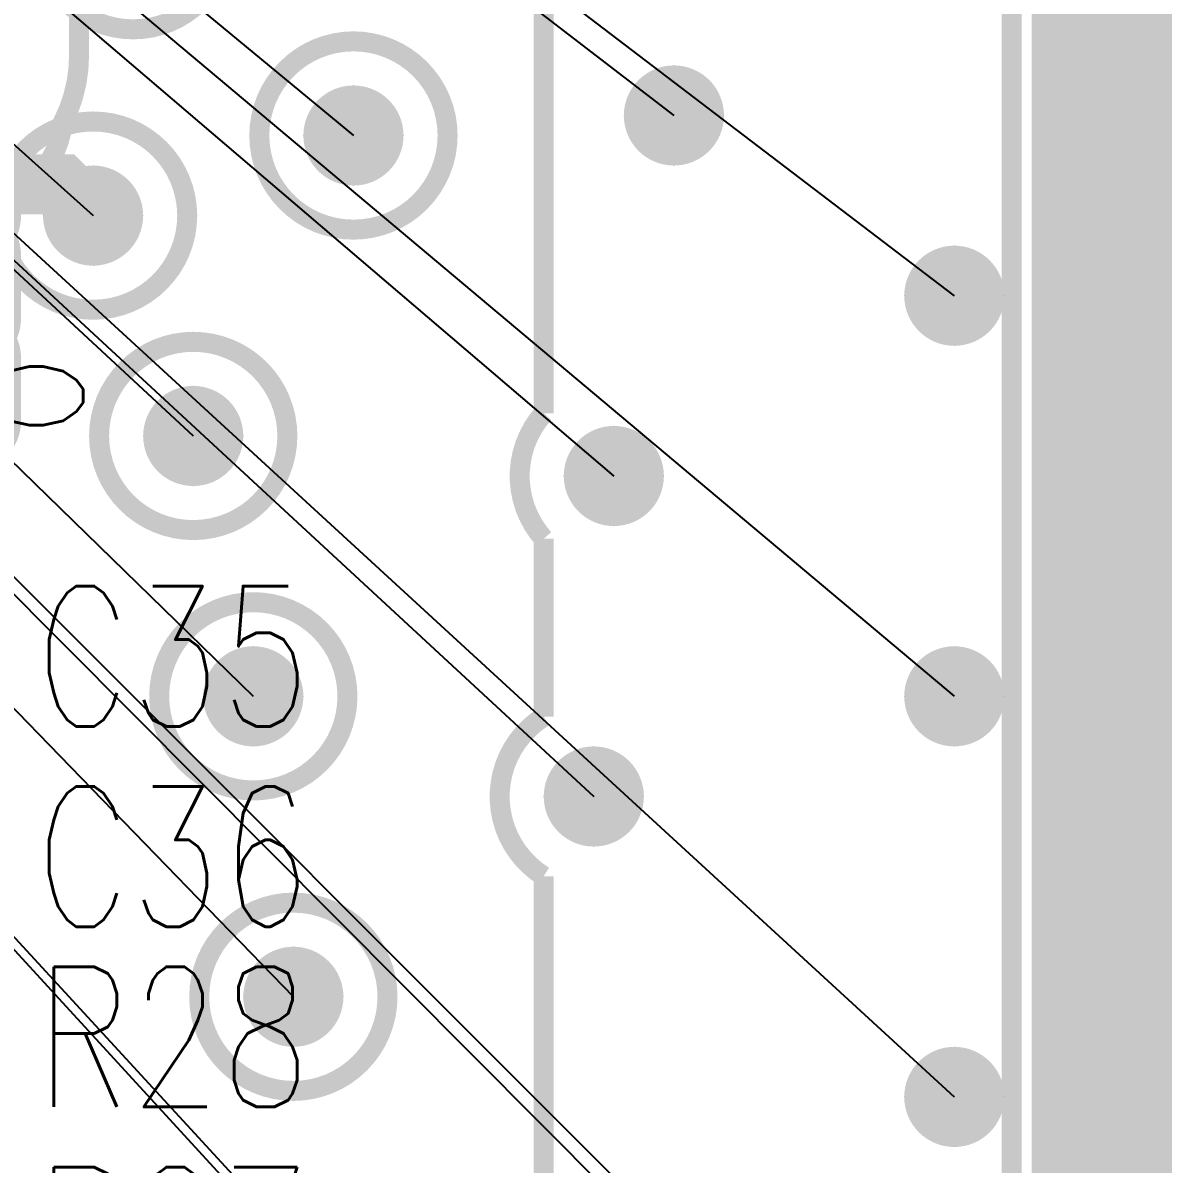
# Model space of a CAD drawing. Extents: x -1.33 to 3.2, y -3.63 to 2.02.
# Drawn here: x 1.3275 to 1.6144, y 0.4632 to 0.7481 of the extents above; entities that cross this region are included whole.
import ezdxf
from ezdxf.enums import TextEntityAlignment as Align

# ---------------------------------------------------------------- set-up
doc = ezdxf.new("R2010")
doc.units = 0
doc.linetypes.add('SIG_0', pattern=[2, 1, 1])
doc.linetypes.add('SIG_52', pattern=[2, 1, 1])
for name, color, linetype in [('2D_LINE_125', 3, 'CONTINUOUS'), ('2D_LINE_126', 6, 'CONTINUOUS'), ('ATTRIBUTE_123', 255, 'CONTINUOUS'), ('BOARD_OUTLINE_00', 254, 'CONTINUOUS'), ('DRIL_PLTE_THRU_01', 16, 'CONTINUOUS'), ('DRIL_PLTE_THRU_02', 106, 'CONTINUOUS'), ('DRIL_PLTE_THRU_03', 255, 'CONTINUOUS'), ('DRIL_PLTE_THRU_04', 176, 'CONTINUOUS'), ('DRIL_SYMBOL', 254, 'CONTINUOUS'), ('LINK_00', 254, 'CONTINUOUS'), ('PADS_BOT', 5, 'CONTINUOUS'), ('PADS_INNER', 1, 'CONTINUOUS'), ('PADS_TOP', 1, 'CONTINUOUS'), ('PART_NAME_123', 255, 'CONTINUOUS'), ('PART_TOP_2DLINE_123', 255, 'CONTINUOUS'), ('POUR_OUTLINE_01', 1, 'CONTINUOUS'), ('POUR_OUTLINE_02', 112, 'CONTINUOUS'), ('POUR_OUTLINE_03', 222, 'CONTINUOUS'), ('POUR_OUTLINE_04', 5, 'CONTINUOUS'), ('POUR_VIATHERM_01', 1, 'CONTINUOUS'), ('POUR_VIATHERM_02', 112, 'CONTINUOUS'), ('POUR_VIATHERM_04', 5, 'CONTINUOUS'), ('POUR_VOID_01', 1, 'CONTINUOUS'), ('POUR_VOID_03', 222, 'CONTINUOUS'), ('TRACE_01', 1, 'CONTINUOUS'), ('VIAPTS', 34, 'CONTINUOUS')]:
    doc.layers.add(name, color=color, linetype=linetype)
doc.styles.add('W0$005', font='simplex', dxfattribs={"width": 0.75})

# ---------------------------------------------------------------- blocks, each defined once
blk = doc.blocks.new('BOARD_1')
at = {"layer": 'BOARD_OUTLINE_00', "const_width": 0.01}
blk.add_lwpolyline([(-0.04, 0), (2.56, 0), (2.56, 0.1), (2.65685, 0.19685), (2.65685, 1.45669), (2.56, 1.55354), (2.56, 2.1), (-0.04, 2.1)], close=True, dxfattribs=at)
blk = doc.blocks.new('DRAWING_9')
at = {"layer": '2D_LINE_125', "const_width": 0.035}
blk.add_lwpolyline([(-0.04, 0), (2.56, 0), (2.56, 0.1), (2.65685, 0.19685), (2.65685, 1.45669), (2.56, 1.55354), (2.56, 2.1), (-0.04, 2.1)], close=True, dxfattribs=at)
blk = doc.blocks.new('DRAWING_10')
at = {"layer": '2D_LINE_126', "const_width": 0.035}
blk.add_lwpolyline([(-0.04, 0), (2.56, 0), (2.56, 0.1), (2.65685, 0.19685), (2.65685, 1.45669), (2.56, 1.55354), (2.56, 2.1), (-0.04, 2.1)], close=True, dxfattribs=at)
blk = doc.blocks.new('POUR_VOID_682')
at = {"layer": 'POUR_VOID_01', "const_width": 0.005}
blk.add_lwpolyline([(-15.67249, -17.01438, -2.97111), (-15.59751, -17.01438, 0.234531), (-15.5985, -17.01637), (-15.5985, -17.16, -0.117276), (-15.60241, -17.17643, 0.087322), (-15.60266, -17.17726, -0.242484), (-15.6142, -17.19434, 0.274107), (-15.6155, -17.19653), (-15.6155, -17.2002, -0.103242), (-15.61629, -17.204, 0.208707), (-15.61629, -17.206, -0.103242), (-15.6155, -17.2098), (-15.6155, -17.2258, -0.103242), (-15.61629, -17.2296, 0.208707), (-15.61629, -17.2316, -0.103242), (-15.6155, -17.2354), (-15.6155, -17.2514, -0.414214), (-15.625, -17.2609), (-15.6255, -17.2609, 0.414214), (-15.628, -17.2634), (-15.628, -17.29009, 0.29325), (-15.62654, -17.29236, -0.29325), (-15.621, -17.301), (-15.621, -17.329, -0.280709), (-15.62615, -17.33744, 0.28071), (-15.6275, -17.33967), (-15.6275, -17.34033, 0.28071), (-15.62615, -17.34256, -0.280709), (-15.621, -17.351), (-15.621, -17.379, -0.199359), (-15.62379, -17.38573, 0.415223), (-15.62379, -17.38927, -0.199359), (-15.621, -17.396), (-15.621, -17.424, -0.199359), (-15.62379, -17.43073, 0.415223), (-15.62379, -17.43427, -0.199359), (-15.621, -17.441), (-15.621, -17.469, -0.414214), (-15.6305, -17.4785), (-15.6585, -17.4785, -0.331681), (-15.6676, -17.47171, 0.745359), (-15.6724, -17.47171, -0.331681), (-15.6815, -17.4785), (-15.7095, -17.4785, -0.221272), (-15.71677, -17.47512, 0.351301), (-15.71984, -17.47451, -1.648533), (-15.71984, -17.43549, 0.351301), (-15.71677, -17.43488, -0.021846), (-15.71621, -17.43427, 0.415223), (-15.71621, -17.43073, -0.199359), (-15.719, -17.424), (-15.719, -17.396, -0.199359), (-15.71621, -17.38927, 0.415223), (-15.71621, -17.38573, -0.199359), (-15.719, -17.379), (-15.719, -17.351, -0.298309), (-15.7133, -17.34229, 0.654899), (-15.7133, -17.33771, -0.298309), (-15.719, -17.329), (-15.719, -17.301, -0.414214), (-15.7095, -17.2915), (-15.6815, -17.2915, -0.331681), (-15.6724, -17.29829, 0.745359), (-15.6676, -17.29829, -0.191657), (-15.66325, -17.29277, 0.267945), (-15.662, -17.29061), (-15.662, -17.2634, 0.414214), (-15.6645, -17.2609), (-15.665, -17.2609, -0.414214), (-15.6745, -17.2514), (-15.6745, -17.23577, 0.589317), (-15.67833, -17.23365, -1.529916), (-15.6842, -17.19378, 0.749377), (-15.68169, -17.18969, -0.185853), (-15.6875, -17.1746), (-15.6875, -17.1586, -0.310027), (-15.6731, -17.13761, 0.310029), (-15.6715, -17.13528), (-15.6715, -17.01637, 0.234531)], format="xyb", close=True, dxfattribs=at)
blk = doc.blocks.new('POUR_OUTLINE_677')
at = {"layer": 'POUR_OUTLINE_01', "const_width": 0.005}
blk.add_lwpolyline([(-15.36565, -16.56621), (-15.36565, -16.55366, 0.198912), (-15.36638, -16.55189), (-15.45591, -16.46237, -0.198912), (-15.4625, -16.44646), (-15.4625, -15.925, 0.414214), (-15.465, -15.9225), (-18.015, -15.9225, 0.414214), (-18.0175, -15.925), (-18.0175, -17.975, 0.414214), (-18.015, -17.9775), (-15.465, -17.9775, 0.414214), (-15.4625, -17.975), (-15.4625, -17.9, -0.198912), (-15.45591, -17.88409), (-15.36638, -17.79456, 0.198912), (-15.36565, -17.79279), (-15.36565, -17.78025, 0.661266), (-15.36988, -17.77845, -2.350215), (-15.36988, -17.67037, 0.661266), (-15.36565, -17.66857), (-15.36565, -16.67789, 0.661266), (-15.36988, -16.67609, -2.350215), (-15.36988, -16.56801, 0.661266)], format="xyb", close=True, dxfattribs=at)
blk.add_blockref('POUR_VOID_682', (0, 0))
blk = doc.blocks.new('POUR_VIATHERM_1165')
at = {"layer": 'POUR_VIATHERM_01'}
for points in [[(-15.38, -17.2075), (-15.38, -17.2075)], [(-15.3925, -17.22), (-15.3925, -17.22)], [(-15.3675, -17.22), (-15.3675, -17.22)], [(-15.38, -17.2325), (-15.38, -17.2325)]]:
    blk.add_lwpolyline(points, dxfattribs=at)
blk = doc.blocks.new('POUR_VIATHERM_1168')
at = {"layer": 'POUR_VIATHERM_01'}
for points in [[(-15.38, -17.3075), (-15.38, -17.3075)], [(-15.3925, -17.32), (-15.3925, -17.32)], [(-15.3675, -17.32), (-15.3675, -17.32)], [(-15.38, -17.3325), (-15.38, -17.3325)]]:
    blk.add_lwpolyline(points, dxfattribs=at)
blk = doc.blocks.new('POUR_VIATHERM_1170')
at = {"layer": 'POUR_VIATHERM_01'}
for points in [[(-15.38, -17.4075), (-15.38, -17.4075)], [(-15.3925, -17.42), (-15.3925, -17.42)], [(-15.3675, -17.42), (-15.3675, -17.42)], [(-15.38, -17.4325), (-15.38, -17.4325)]]:
    blk.add_lwpolyline(points, dxfattribs=at)
blk = doc.blocks.new('POUR_VIATHERM_1173')
at = {"layer": 'POUR_VIATHERM_01'}
for points in [[(-15.45, -17.1625), (-15.45, -17.1625)], [(-15.4625, -17.175), (-15.4625, -17.175)], [(-15.4375, -17.175), (-15.4375, -17.175)], [(-15.45, -17.1875), (-15.45, -17.1875)]]:
    blk.add_lwpolyline(points, dxfattribs=at)
blk = doc.blocks.new('POUR_VIATHERM_1174')
at = {"layer": 'POUR_VIATHERM_01'}
for points in [[(-15.53, -17.1675), (-15.53, -17.1675)], [(-15.5425, -17.18), (-15.5425, -17.18)], [(-15.5175, -17.18), (-15.5175, -17.18)], [(-15.53, -17.1925), (-15.53, -17.1925)]]:
    blk.add_lwpolyline(points, dxfattribs=at)
blk = doc.blocks.new('POUR_VIATHERM_1175')
at = {"layer": 'POUR_VIATHERM_01'}
for points in [[(-15.57, -17.2425), (-15.57, -17.2425)], [(-15.5825, -17.255), (-15.5825, -17.255)], [(-15.5575, -17.255), (-15.5575, -17.255)], [(-15.57, -17.2675), (-15.57, -17.2675)]]:
    blk.add_lwpolyline(points, dxfattribs=at)
blk = doc.blocks.new('POUR_VIATHERM_1176')
at = {"layer": 'POUR_VIATHERM_01'}
for points in [[(-15.555, -17.3075), (-15.555, -17.3075)], [(-15.5675, -17.32), (-15.5675, -17.32)], [(-15.5425, -17.32), (-15.5425, -17.32)], [(-15.555, -17.3325), (-15.555, -17.3325)]]:
    blk.add_lwpolyline(points, dxfattribs=at)
blk = doc.blocks.new('POUR_VIATHERM_1177')
at = {"layer": 'POUR_VIATHERM_01'}
for points in [[(-15.545, -17.3825), (-15.545, -17.3825)], [(-15.5575, -17.395), (-15.5575, -17.395)], [(-15.5325, -17.395), (-15.5325, -17.395)], [(-15.545, -17.4075), (-15.545, -17.4075)]]:
    blk.add_lwpolyline(points, dxfattribs=at)
blk = doc.blocks.new('POUR_VIATHERM_1178')
at = {"layer": 'POUR_VIATHERM_01'}
for points in [[(-15.465, -17.2525), (-15.465, -17.2525)], [(-15.4775, -17.265), (-15.4775, -17.265)], [(-15.4525, -17.265), (-15.4525, -17.265)], [(-15.465, -17.2775), (-15.465, -17.2775)]]:
    blk.add_lwpolyline(points, dxfattribs=at)
blk = doc.blocks.new('POUR_VIATHERM_1179')
at = {"layer": 'POUR_VIATHERM_01'}
for points in [[(-15.47, -17.3325), (-15.47, -17.3325)], [(-15.4825, -17.345), (-15.4825, -17.345)], [(-15.4575, -17.345), (-15.4575, -17.345)], [(-15.47, -17.3575), (-15.47, -17.3575)]]:
    blk.add_lwpolyline(points, dxfattribs=at)
blk = doc.blocks.new('POUR_VIATHERM_1248')
at = {"layer": 'POUR_VIATHERM_01'}
for points in [[(-15.595, -17.1875), (-15.595, -17.1875)], [(-15.6075, -17.2), (-15.6075, -17.2)], [(-15.5825, -17.2), (-15.5825, -17.2)], [(-15.595, -17.2125), (-15.595, -17.2125)]]:
    blk.add_lwpolyline(points, dxfattribs=at)
blk = doc.blocks.new('POUR_HEADER_0')
for name in ['POUR_OUTLINE_677', 'POUR_VIATHERM_1173', 'POUR_VIATHERM_1174', 'POUR_VIATHERM_1248', 'POUR_VIATHERM_1165', 'POUR_VIATHERM_1175', 'POUR_VIATHERM_1178', 'POUR_VIATHERM_1176', 'POUR_VIATHERM_1168', 'POUR_VIATHERM_1179', 'POUR_VIATHERM_1177', 'POUR_VIATHERM_1170']:
    blk.add_blockref(name, (18, 18))
blk = doc.blocks.new('POUR_OUTLINE_4')
at = {"layer": 'POUR_OUTLINE_04', "const_width": 0.005}
blk.add_lwpolyline([(-15.36565, -16.56621), (-15.36565, -16.55366, 0.198912), (-15.36638, -16.55189), (-15.45591, -16.46237, -0.198912), (-15.4625, -16.44646), (-15.4625, -15.925, 0.414214), (-15.465, -15.9225), (-18.015, -15.9225, 0.414214), (-18.0175, -15.925), (-18.0175, -17.975, 0.414214), (-18.015, -17.9775), (-15.465, -17.9775, 0.414214), (-15.4625, -17.975), (-15.4625, -17.9, -0.198912), (-15.45591, -17.88409), (-15.36638, -17.79456, 0.198912), (-15.36565, -17.79279), (-15.36565, -17.78025, 0.661266), (-15.36988, -17.77845, -2.350215), (-15.36988, -17.67037, 0.661266), (-15.36565, -17.66857), (-15.36565, -16.67789, 0.661266), (-15.36988, -16.67609, -2.350215), (-15.36988, -16.56801, 0.661266)], format="xyb", close=True, dxfattribs=at)
blk = doc.blocks.new('POUR_VIATHERM_453')
at = {"layer": 'POUR_VIATHERM_04'}
for points in [[(-15.38, -17.2075), (-15.38, -17.2075)], [(-15.3925, -17.22), (-15.3925, -17.22)], [(-15.3675, -17.22), (-15.3675, -17.22)], [(-15.38, -17.2325), (-15.38, -17.2325)]]:
    blk.add_lwpolyline(points, dxfattribs=at)
blk = doc.blocks.new('POUR_VIATHERM_456')
at = {"layer": 'POUR_VIATHERM_04'}
for points in [[(-15.38, -17.3075), (-15.38, -17.3075)], [(-15.3925, -17.32), (-15.3925, -17.32)], [(-15.3675, -17.32), (-15.3675, -17.32)], [(-15.38, -17.3325), (-15.38, -17.3325)]]:
    blk.add_lwpolyline(points, dxfattribs=at)
blk = doc.blocks.new('POUR_VIATHERM_458')
at = {"layer": 'POUR_VIATHERM_04'}
for points in [[(-15.38, -17.4075), (-15.38, -17.4075)], [(-15.3925, -17.42), (-15.3925, -17.42)], [(-15.3675, -17.42), (-15.3675, -17.42)], [(-15.38, -17.4325), (-15.38, -17.4325)]]:
    blk.add_lwpolyline(points, dxfattribs=at)
blk = doc.blocks.new('POUR_VIATHERM_461')
at = {"layer": 'POUR_VIATHERM_04'}
for points in [[(-15.45, -17.1625), (-15.45, -17.1625)], [(-15.4625, -17.175), (-15.4625, -17.175)], [(-15.4375, -17.175), (-15.4375, -17.175)], [(-15.45, -17.1875), (-15.45, -17.1875)]]:
    blk.add_lwpolyline(points, dxfattribs=at)
blk = doc.blocks.new('POUR_VIATHERM_462')
at = {"layer": 'POUR_VIATHERM_04'}
for points in [[(-15.53, -17.1675), (-15.53, -17.1675)], [(-15.5425, -17.18), (-15.5425, -17.18)], [(-15.5175, -17.18), (-15.5175, -17.18)], [(-15.53, -17.1925), (-15.53, -17.1925)]]:
    blk.add_lwpolyline(points, dxfattribs=at)
blk = doc.blocks.new('POUR_VIATHERM_463')
at = {"layer": 'POUR_VIATHERM_04'}
for points in [[(-15.57, -17.2425), (-15.57, -17.2425)], [(-15.5825, -17.255), (-15.5825, -17.255)], [(-15.5575, -17.255), (-15.5575, -17.255)], [(-15.57, -17.2675), (-15.57, -17.2675)]]:
    blk.add_lwpolyline(points, dxfattribs=at)
blk = doc.blocks.new('POUR_VIATHERM_464')
at = {"layer": 'POUR_VIATHERM_04'}
for points in [[(-15.555, -17.3075), (-15.555, -17.3075)], [(-15.5675, -17.32), (-15.5675, -17.32)], [(-15.5425, -17.32), (-15.5425, -17.32)], [(-15.555, -17.3325), (-15.555, -17.3325)]]:
    blk.add_lwpolyline(points, dxfattribs=at)
blk = doc.blocks.new('POUR_VIATHERM_465')
at = {"layer": 'POUR_VIATHERM_04'}
for points in [[(-15.545, -17.3825), (-15.545, -17.3825)], [(-15.5575, -17.395), (-15.5575, -17.395)], [(-15.5325, -17.395), (-15.5325, -17.395)], [(-15.545, -17.4075), (-15.545, -17.4075)]]:
    blk.add_lwpolyline(points, dxfattribs=at)
blk = doc.blocks.new('POUR_VIATHERM_466')
at = {"layer": 'POUR_VIATHERM_04'}
for points in [[(-15.465, -17.2525), (-15.465, -17.2525)], [(-15.4775, -17.265), (-15.4775, -17.265)], [(-15.4525, -17.265), (-15.4525, -17.265)], [(-15.465, -17.2775), (-15.465, -17.2775)]]:
    blk.add_lwpolyline(points, dxfattribs=at)
blk = doc.blocks.new('POUR_VIATHERM_467')
at = {"layer": 'POUR_VIATHERM_04'}
for points in [[(-15.47, -17.3325), (-15.47, -17.3325)], [(-15.4825, -17.345), (-15.4825, -17.345)], [(-15.4575, -17.345), (-15.4575, -17.345)], [(-15.47, -17.3575), (-15.47, -17.3575)]]:
    blk.add_lwpolyline(points, dxfattribs=at)
blk = doc.blocks.new('POUR_VIATHERM_535')
at = {"layer": 'POUR_VIATHERM_04'}
for points in [[(-15.595, -17.1875), (-15.595, -17.1875)], [(-15.6075, -17.2), (-15.6075, -17.2)], [(-15.5825, -17.2), (-15.5825, -17.2)], [(-15.595, -17.2125), (-15.595, -17.2125)]]:
    blk.add_lwpolyline(points, dxfattribs=at)
blk = doc.blocks.new('POUR_HEADER_1')
for name in ['POUR_OUTLINE_4', 'POUR_VIATHERM_461', 'POUR_VIATHERM_462', 'POUR_VIATHERM_535', 'POUR_VIATHERM_453', 'POUR_VIATHERM_463', 'POUR_VIATHERM_466', 'POUR_VIATHERM_464', 'POUR_VIATHERM_456', 'POUR_VIATHERM_467', 'POUR_VIATHERM_465', 'POUR_VIATHERM_458']:
    blk.add_blockref(name, (18, 18))
blk = doc.blocks.new('POUR_OUTLINE_1921')
at = {"layer": 'POUR_OUTLINE_02', "const_width": 0.005}
blk.add_lwpolyline([(-15.36565, -17.63338), (-15.36565, -16.71308, -1.466646), (-15.40121, -16.51706), (-15.45591, -16.46237, -0.198912), (-15.4625, -16.44646), (-15.4625, -15.9225), (-18.0175, -15.9225), (-18.0175, -17.9775), (-15.4625, -17.9775), (-15.4625, -17.9, -0.198912), (-15.45591, -17.88409), (-15.40121, -17.82939, -1.466646)], format="xyb", close=True, dxfattribs=at)
blk = doc.blocks.new('POUR_VIATHERM_2392')
at = {"layer": 'POUR_VIATHERM_02'}
for points in [[(-15.38, -17.2075), (-15.38, -17.2075)], [(-15.3925, -17.22), (-15.3925, -17.22)], [(-15.3675, -17.22), (-15.3675, -17.22)], [(-15.38, -17.2325), (-15.38, -17.2325)]]:
    blk.add_lwpolyline(points, dxfattribs=at)
blk = doc.blocks.new('POUR_VIATHERM_2395')
at = {"layer": 'POUR_VIATHERM_02'}
for points in [[(-15.38, -17.3075), (-15.38, -17.3075)], [(-15.3925, -17.32), (-15.3925, -17.32)], [(-15.3675, -17.32), (-15.3675, -17.32)], [(-15.38, -17.3325), (-15.38, -17.3325)]]:
    blk.add_lwpolyline(points, dxfattribs=at)
blk = doc.blocks.new('POUR_VIATHERM_2397')
at = {"layer": 'POUR_VIATHERM_02'}
for points in [[(-15.38, -17.4075), (-15.38, -17.4075)], [(-15.3925, -17.42), (-15.3925, -17.42)], [(-15.3675, -17.42), (-15.3675, -17.42)], [(-15.38, -17.4325), (-15.38, -17.4325)]]:
    blk.add_lwpolyline(points, dxfattribs=at)
blk = doc.blocks.new('POUR_VIATHERM_2400')
at = {"layer": 'POUR_VIATHERM_02'}
for points in [[(-15.45, -17.1625), (-15.45, -17.1625)], [(-15.4625, -17.175), (-15.4625, -17.175)], [(-15.4375, -17.175), (-15.4375, -17.175)], [(-15.45, -17.1875), (-15.45, -17.1875)]]:
    blk.add_lwpolyline(points, dxfattribs=at)
blk = doc.blocks.new('POUR_VIATHERM_2401')
at = {"layer": 'POUR_VIATHERM_02'}
for points in [[(-15.53, -17.1675), (-15.53, -17.1675)], [(-15.5425, -17.18), (-15.5425, -17.18)], [(-15.5175, -17.18), (-15.5175, -17.18)], [(-15.53, -17.1925), (-15.53, -17.1925)]]:
    blk.add_lwpolyline(points, dxfattribs=at)
blk = doc.blocks.new('POUR_VIATHERM_2402')
at = {"layer": 'POUR_VIATHERM_02'}
for points in [[(-15.57, -17.2425), (-15.57, -17.2425)], [(-15.5825, -17.255), (-15.5825, -17.255)], [(-15.5575, -17.255), (-15.5575, -17.255)], [(-15.57, -17.2675), (-15.57, -17.2675)]]:
    blk.add_lwpolyline(points, dxfattribs=at)
blk = doc.blocks.new('POUR_VIATHERM_2403')
at = {"layer": 'POUR_VIATHERM_02'}
for points in [[(-15.555, -17.3075), (-15.555, -17.3075)], [(-15.5675, -17.32), (-15.5675, -17.32)], [(-15.5425, -17.32), (-15.5425, -17.32)], [(-15.555, -17.3325), (-15.555, -17.3325)]]:
    blk.add_lwpolyline(points, dxfattribs=at)
blk = doc.blocks.new('POUR_VIATHERM_2404')
at = {"layer": 'POUR_VIATHERM_02'}
for points in [[(-15.545, -17.3825), (-15.545, -17.3825)], [(-15.5575, -17.395), (-15.5575, -17.395)], [(-15.5325, -17.395), (-15.5325, -17.395)], [(-15.545, -17.4075), (-15.545, -17.4075)]]:
    blk.add_lwpolyline(points, dxfattribs=at)
blk = doc.blocks.new('POUR_VIATHERM_2405')
at = {"layer": 'POUR_VIATHERM_02'}
for points in [[(-15.465, -17.2525), (-15.465, -17.2525)], [(-15.4775, -17.265), (-15.4775, -17.265)], [(-15.4525, -17.265), (-15.4525, -17.265)], [(-15.465, -17.2775), (-15.465, -17.2775)]]:
    blk.add_lwpolyline(points, dxfattribs=at)
blk = doc.blocks.new('POUR_VIATHERM_2406')
at = {"layer": 'POUR_VIATHERM_02'}
for points in [[(-15.47, -17.3325), (-15.47, -17.3325)], [(-15.4825, -17.345), (-15.4825, -17.345)], [(-15.4575, -17.345), (-15.4575, -17.345)], [(-15.47, -17.3575), (-15.47, -17.3575)]]:
    blk.add_lwpolyline(points, dxfattribs=at)
blk = doc.blocks.new('POUR_VIATHERM_2474')
at = {"layer": 'POUR_VIATHERM_02'}
for points in [[(-15.595, -17.1875), (-15.595, -17.1875)], [(-15.6075, -17.2), (-15.6075, -17.2)], [(-15.5825, -17.2), (-15.5825, -17.2)], [(-15.595, -17.2125), (-15.595, -17.2125)]]:
    blk.add_lwpolyline(points, dxfattribs=at)
blk = doc.blocks.new('POUR_HEADER_2')
for name in ['POUR_OUTLINE_1921', 'POUR_VIATHERM_2400', 'POUR_VIATHERM_2401', 'POUR_VIATHERM_2474', 'POUR_VIATHERM_2392', 'POUR_VIATHERM_2402', 'POUR_VIATHERM_2405', 'POUR_VIATHERM_2403', 'POUR_VIATHERM_2395', 'POUR_VIATHERM_2406', 'POUR_VIATHERM_2404', 'POUR_VIATHERM_2397']:
    blk.add_blockref(name, (18, 18))
blk = doc.blocks.new('POUR_VOID_1404')
at = {"layer": 'POUR_VOID_03', "const_width": 0.005}
blk.add_lwpolyline([(-15.6085, -17.13, 1), (-15.5615, -17.13, 1)], format="xyb", close=True, dxfattribs=at)
blk = doc.blocks.new('POUR_VOID_1403')
at = {"layer": 'POUR_VOID_03', "const_width": 0.005}
blk.add_lwpolyline([(-15.6185, -17.2, 1), (-15.5715, -17.2, 1)], format="xyb", close=True, dxfattribs=at)
blk = doc.blocks.new('POUR_VOID_1402')
at = {"layer": 'POUR_VOID_03', "const_width": 0.005}
blk.add_lwpolyline([(-15.5535, -17.18, 1), (-15.5065, -17.18, 1)], format="xyb", close=True, dxfattribs=at)
blk = doc.blocks.new('POUR_VOID_1401')
at = {"layer": 'POUR_VOID_03', "const_width": 0.005}
blk.add_lwpolyline([(-15.5935, -17.255, 1), (-15.5465, -17.255, 1)], format="xyb", close=True, dxfattribs=at)
blk = doc.blocks.new('POUR_VOID_1400')
at = {"layer": 'POUR_VOID_03', "const_width": 0.005}
blk.add_lwpolyline([(-15.5785, -17.32, 1), (-15.5315, -17.32, 1)], format="xyb", close=True, dxfattribs=at)
blk = doc.blocks.new('POUR_VOID_1399')
at = {"layer": 'POUR_VOID_03', "const_width": 0.005}
blk.add_lwpolyline([(-15.5685, -17.395, 1), (-15.5215, -17.395, 1)], format="xyb", close=True, dxfattribs=at)
blk = doc.blocks.new('POUR_OUTLINE_1392')
at = {"layer": 'POUR_OUTLINE_03', "const_width": 0.005}
blk.add_lwpolyline([(-15.4825, -17.44322), (-15.4825, -17.3649, -0.552775), (-15.4825, -17.3251), (-15.4825, -17.28068, -0.382552), (-15.4825, -17.24932), (-15.4825, -17.07764, -8.425562), (-15.4825, -17.05236), (-15.4825, -16.87764, -8.425562), (-15.4825, -16.85236), (-15.4825, -16.71023, -0.092145)], format="xyb", dxfattribs=at)
for name in ['POUR_VOID_1404', 'POUR_VOID_1402', 'POUR_VOID_1403', 'POUR_VOID_1401', 'POUR_VOID_1400', 'POUR_VOID_1399']:
    blk.add_blockref(name, (0, 0))
blk = doc.blocks.new('POUR_HEADER_3')
blk.add_blockref('POUR_OUTLINE_1392', (18, 15.915))
blk = doc.blocks.new('SMOOTH_0$006')
at = {"const_width": 0.003}
blk.add_lwpolyline([(-0.0015, 0, 1), (0.0015, 0, 1)], format="xyb", close=True, dxfattribs=at)
blk = doc.blocks.new('PART_BODY_TOP_24')
at = {"layer": 'PART_TOP_2DLINE_123', "const_width": 0.006}
blk.add_lwpolyline([(-0.05, -0.02), (0.05, -0.02), (0.05, 0.02), (-0.05, 0.02)], close=True, dxfattribs=at)
at = {"layer": 'PART_TOP_2DLINE_123'}
for p in [(-0.05, 0.02), (0.05, 0.02), (-0.05, -0.02), (0.05, -0.02)]:
    blk.add_blockref('SMOOTH_0$006', p, dxfattribs=at)
blk = doc.blocks.new('DRIL_HOLE_0')
blk.add_lwpolyline([(0, 0, 1), (0, 0, 1)], format="xyb", close=True)
blk = doc.blocks.new('PAD_10')
blk.add_lwpolyline([(0, 0, 1), (0, 0, 1)], format="xyb", close=True)
blk = doc.blocks.new('PAD_12')
at = {"const_width": 0.028}
blk.add_lwpolyline([(-0.014, 0), (0.014, 0)], dxfattribs=at)
blk = doc.blocks.new('STK_TOP_8')
at = {"layer": 'DRIL_PLTE_THRU_01'}
blk.add_blockref('DRIL_HOLE_0', (0, 0), dxfattribs=at)
at = {"layer": 'DRIL_PLTE_THRU_02'}
blk.add_blockref('DRIL_HOLE_0', (0, 0), dxfattribs=at)
at = {"layer": 'DRIL_PLTE_THRU_03'}
blk.add_blockref('DRIL_HOLE_0', (0, 0), dxfattribs=at)
at = {"layer": 'DRIL_PLTE_THRU_04'}
blk.add_blockref('DRIL_HOLE_0', (0, 0), dxfattribs=at)
at = {"layer": 'PADS_BOT'}
blk.add_blockref('PAD_10', (0, 0), dxfattribs=at)
at = {"layer": 'PADS_INNER'}
blk.add_blockref('PAD_10', (0, 0), dxfattribs=at)
at = {"layer": 'PADS_TOP'}
blk.add_blockref('PAD_12', (0, 0), dxfattribs=at)
blk = doc.blocks.new('SYM_TOP_6')
for name, p in [('PART_BODY_TOP_24', (0, 0)), ('STK_TOP_8', (-0.0255, 0)), ('STK_TOP_8', (0.0255, 0))]:
    blk.add_blockref(name, p)
blk = doc.blocks.new('PART_TOP_34')
blk.add_blockref('SYM_TOP_6', (0, 0))
at = {"layer": 'PART_NAME_123', "style": 'W0$005', "width": 0.75}
blk.add_text('C35', height=0.035, dxfattribs=at).set_placement((0.095, 0.005), align=Align.MIDDLE_CENTER)
blk = doc.blocks.new('PART_TOP_35')
blk.add_blockref('SYM_TOP_6', (0, 0))
at = {"layer": 'PART_NAME_123', "style": 'W0$005', "width": 0.75}
blk.add_text('C36', height=0.035, dxfattribs=at).set_placement((0.095, 0.005), align=Align.MIDDLE_CENTER)
blk = doc.blocks.new('PART_TOP_133')
at = {"layer": 'ATTRIBUTE_123', "style": 'W0$005', "width": 0.75}
blk.add_text('o', height=0.035, dxfattribs=at).set_placement((-0.04, -0.12), align=Align.MIDDLE_CENTER)
blk = doc.blocks.new('PART_TOP_147')
blk.add_blockref('SYM_TOP_6', (0, 0))
at = {"layer": 'PART_NAME_123', "style": 'W0$005', "width": 0.75}
blk.add_text('R27', height=0.035, dxfattribs=at).set_placement((0.095, 0), align=Align.MIDDLE_CENTER)
blk = doc.blocks.new('PART_TOP_148')
blk.add_blockref('SYM_TOP_6', (0, 0))
at = {"layer": 'PART_NAME_123', "style": 'W0$005', "width": 0.75}
blk.add_text('R28', height=0.035, rotation=-180, dxfattribs=at).set_placement((-0.095, -0.005), align=Align.MIDDLE_CENTER)
blk = doc.blocks.new('SMOOTH_0$015')
at = {"const_width": 0.0075}
blk.add_lwpolyline([(-0.00375, 0, 1), (0.00375, 0, 1)], format="xyb", close=True, dxfattribs=at)
blk = doc.blocks.new('DRIL_SYMBOL_0$012')
at = {"layer": 'DRIL_SYMBOL', "const_width": 0.002}
for points in [[(0, -0.01), (0, 0.01)], [(-0.01, 0), (0.01, 0)]]:
    blk.add_lwpolyline(points, dxfattribs=at)
blk = doc.blocks.new('DRIL_HOLE_0$012')
at = {"const_width": 0.006}
blk.add_lwpolyline([(-0.003, 0, 1), (0.003, 0, 1)], format="xyb", close=True, dxfattribs=at)
blk.add_blockref('DRIL_SYMBOL_0$012', (0, 0))
blk = doc.blocks.new('PAD_66')
at = {"const_width": 0.0125}
blk.add_lwpolyline([(0, -0.00625, 1), (0, 0.00625, 1)], format="xyb", close=True, dxfattribs=at)
blk = doc.blocks.new('STK_TOP_3')
at = {"layer": 'DRIL_PLTE_THRU_01'}
blk.add_blockref('DRIL_HOLE_0$012', (0, 0), dxfattribs=at)
at = {"layer": 'DRIL_PLTE_THRU_02'}
blk.add_blockref('DRIL_HOLE_0$012', (0, 0), dxfattribs=at)
at = {"layer": 'DRIL_PLTE_THRU_03'}
blk.add_blockref('DRIL_HOLE_0$012', (0, 0), dxfattribs=at)
at = {"layer": 'DRIL_PLTE_THRU_04'}
blk.add_blockref('DRIL_HOLE_0$012', (0, 0), dxfattribs=at)
at = {"layer": 'PADS_BOT'}
blk.add_blockref('PAD_66', (0, 0), dxfattribs=at)
at = {"layer": 'PADS_INNER'}
blk.add_blockref('PAD_66', (0, 0), dxfattribs=at)
at = {"layer": 'PADS_TOP'}
blk.add_blockref('PAD_66', (0, 0), dxfattribs=at)
blk = doc.blocks.new('SYM_TOP_1')
blk.add_blockref('STK_TOP_3', (0, 0))

msp = doc.modelspace()

# ---------------------------------------------------------------- linework, layer by layer
at = {"layer": 'LINK_00', "linetype": 'SIG_0'}
for q in [(1.56, 0.68), (1.56, 0.58), (1.56, 0.48), (1.49, 0.725), (1.41, 0.72), (1.37, 0.645), (1.385, 0.58), (1.395, 0.505), (1.475, 0.635), (1.47, 0.555), (1.56, 0.375), (1.46, 0.37), (1.48, 0.45), (1.56, 0.265), (1.345, 0.7)]:
    msp.add_line((0.28, 1.655), q, dxfattribs=at)
at = {"layer": 'TRACE_01', "linetype": 'SIG_0', "const_width": 0.015}
msp.add_lwpolyline([(1.345, 0.7), (1.3372, 0.7078), (1.295, 0.7078)], dxfattribs=at)

# ---------------------------------------------------------------- block references
for name, p in [('DRAWING_9', (-1.06, -0.1)), ('DRAWING_10', (-1.06, -0.1)), ('BOARD_1', (-1.06, -0.1)), ('PART_TOP_34', (1.27, 0.585)), ('PART_TOP_35', (1.27, 0.535)), ('PART_TOP_147', (1.27, 0.445))]:
    msp.add_blockref(name, p)
at = {"linetype": 'SIG_0'}
for name in ['POUR_HEADER_0', 'POUR_HEADER_1', 'POUR_HEADER_2']:
    msp.add_blockref(name, (-1.06, -0.1), dxfattribs=at)
at = {"linetype": 'SIG_52'}
msp.add_blockref('POUR_HEADER_3', (-1.06, 1.985), dxfattribs=at)
for name, p, rotation in [('PART_TOP_133', (1.205, 0.695), 90), ('PART_TOP_148', (1.27, 0.49), 180)]:
    msp.add_blockref(name, p, dxfattribs=dict(rotation=rotation))
at = {"layer": 'TRACE_01'}
for p in [(1.3372, 0.7078), (1.345, 0.7)]:
    msp.add_blockref('SMOOTH_0$015', p, dxfattribs=at)
at = {"layer": 'VIAPTS', "linetype": 'SIG_0'}
for p in [(1.49, 0.725), (1.41, 0.72), (1.345, 0.7), (1.56, 0.68), (1.37, 0.645), (1.475, 0.635), (1.385, 0.58), (1.56, 0.58), (1.47, 0.555), (1.395, 0.505), (1.56, 0.48)]:
    msp.add_blockref('SYM_TOP_1', p, dxfattribs=at)

doc.saveas('drawing.dxf')
